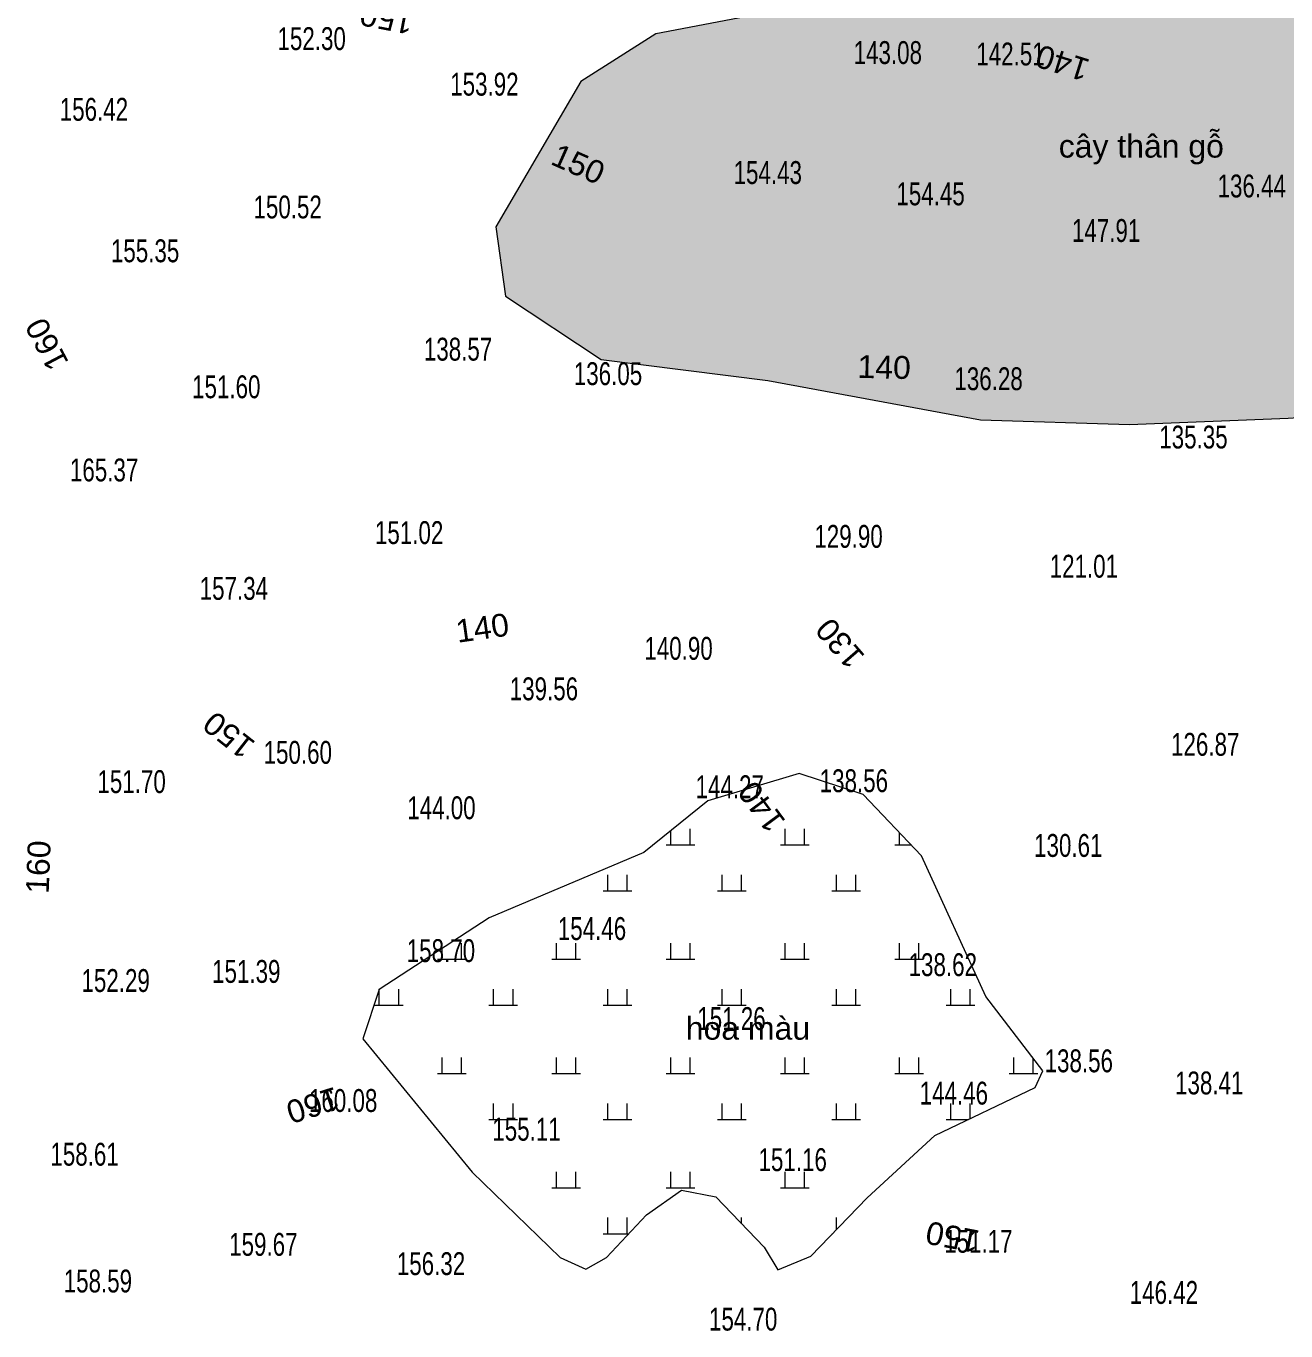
# Model space of a CAD drawing. Header units: metres. Extents: x 431006 to 434411, y 2469261 to 2473208.
# Drawn here: x 431751.2 to 431971.6, y 2471647 to 2471875.3 of the extents above; entities that cross this region are included whole.
import ezdxf
from ezdxf.enums import TextEntityAlignment as Align

# ---------------------------------------------------------------- set-up
doc = ezdxf.new("R2010")
doc.units = ezdxf.units.M
doc.header["$MEASUREMENT"] = 0
for name, color, linetype, lineweight in [('1', 8, 'Continuous', 18), ('CAO DO', 8, 'Continuous', 18), ('MH_DongMuc', 8, 'Continuous', 18), ('ranh gioi thuc vat-ks', 8, 'RAO_T_VAT', 18), ('thuc vat-ks', 8, 'Continuous', 18)]:
    doc.layers.add(name, color=color, linetype=linetype, lineweight=lineweight)
doc.styles.add('ks_ten cong trinh', font='')
doc.styles.get("Standard").update_dxf_attribs({"font": 'arial.ttf'})
doc.styles.get('ks_ten cong trinh').set_extended_font_data('.VnArial')
doc.linetypes.add('RAO_T_VAT', pattern='A,0,[133,ltypeshp.shx,S=0.34,R=0,X=-0.17,Y=0],-2,[133,ltypeshp.shx,S=0.08,R=0,X=0,Y=0],-1.5,[133,ltypeshp.shx,S=0.08,R=0,X=0,Y=0],-1.5,[133,ltypeshp.shx,S=0.08,R=0,X=0,Y=0],-2', length=7)

msp = doc.modelspace()

# ---------------------------------------------------------------- hatches: boundary and pattern name
at = {"layer": 'thuc vat-ks'}
h = msp.add_hatch(dxfattribs=at)
h.set_pattern_fill('217B', color=9, scale=20, style=0, pattern_type=2)
h.set_pattern_definition([(0, (14.8, 7.6), (0, 20), [0, -20]), (0, (14.76, 7.848), (0, 20), [0, -20]), (0, (14.648, 8.07), (0, 20), [0, -20]), (0, (14.47, 8.248), (0, 20), [0, -20]), (0, (14.248, 8.36), (0, 20), [0, -20]), (0, (14, 8.4), (0, 20), [0, -20]), (0, (13.752, 8.36), (0, 20), [0, -20]), (0, (13.53, 8.248), (0, 20), [0, -20]), (0, (13.352, 8.07), (0, 20), [0, -20]), (0, (13.24, 7.848), (0, 20), [0, -20]), (0, (13.2, 7.6), (0, 20), [0, -20]), (0, (13.24, 7.352), (0, 20), [0, -20]), (0, (13.352, 7.13), (0, 20), [0, -20]), (0, (13.53, 6.952), (0, 20), [0, -20]), (0, (13.752, 6.84), (0, 20), [0, -20]), (0, (14, 6.8), (0, 20), [0, -20]), (0, (14.248, 6.84), (0, 20), [0, -20]), (0, (14.47, 6.952), (0, 20), [0, -20]), (0, (14.648, 7.13), (0, 20), [0, -20]), (0, (14.76, 7.352), (0, 20), [0, -20]), (0, (6.76, 15.352), (0, 20), [0, -20]), (0, (6.648, 15.13), (0, 20), [0, -20]), (0, (6.47, 14.952), (0, 20), [0, -20]), (0, (6.248, 14.84), (0, 20), [0, -20]), (0, (6, 14.8), (0, 20), [0, -20]), (0, (5.752, 14.84), (0, 20), [0, -20]), (0, (5.53, 14.952), (0, 20), [0, -20]), (0, (5.352, 15.13), (0, 20), [0, -20]), (0, (5.24, 15.352), (0, 20), [0, -20]), (0, (5.2, 15.6), (0, 20), [0, -20]), (0, (5.24, 15.848), (0, 20), [0, -20]), (0, (5.352, 16.07), (0, 20), [0, -20]), (0, (5.53, 16.248), (0, 20), [0, -20]), (0, (5.752, 16.36), (0, 20), [0, -20]), (0, (6, 16.4), (0, 20), [0, -20]), (0, (6.248, 16.36), (0, 20), [0, -20]), (0, (6.47, 16.248), (0, 20), [0, -20]), (0, (6.648, 16.07), (0, 20), [0, -20]), (0, (6.76, 15.848), (0, 20), [0, -20]), (0, (6.8, 15.6), (0, 20), [0, -20]), (0, (14, 4), (0, 20), [1.086, -18.914]), (0, (6, 12), (0, 20), [1.086, -18.914]), (90, (14, 4), (-20, 1e-15), [2.8, -17.2]), (90, (6, 12), (-20, 1e-15), [2.8, -17.2])])
h.paths.add_polyline_path([(432087.77, 2471784.55), (432118.28, 2471773.17), (432159.83, 2471740.77), (432176.87, 2471715.43), (432217.75, 2471686.18), (432264.77, 2471673.38), (432281.88, 2471673.38), (432309.71, 2471690.76), (432322.76, 2471703.21), (432329.14, 2471713.35), (432332.62, 2471715.09), (432351.47, 2471701.19), (432364.37, 2471693.39), (432377.6, 2471686.48), (432393.28, 2471680.99), (432406.11, 2471689.94), (432408.55, 2471704.58), (432412.42, 2471725.93), (432413.41, 2471737.84), (432420.13, 2471747.27), (432431.59, 2471752.77), (432439.58, 2471752.77), (432449.33, 2471750.99), (432467.89, 2471745.35), (432473.33, 2471745.82), (432474.76, 2471749.34), (432480.04, 2471787.18), (432481.46, 2471803.19), (432468.42, 2471809.57), (432448.47, 2471809.57), (432429.03, 2471804.46), (432414.71, 2471795.27), (432408.06, 2471792.46), (432398.34, 2471792.2), (432390.19, 2471795.7), (432402.02, 2471848.41), (432391.37, 2471856.79), (432368.78, 2471853.25), (432359.75, 2471827.46), (432353.94, 2471820.69), (432342.32, 2471823.59), (432334.58, 2471836.16), (432333.93, 2471853.57), (432329.72, 2471871.35), (432315.52, 2471877.79), (432289.38, 2471876.5), (432269.46, 2471863.05), (432267.71, 2471848.75), (432269.21, 2471816.96), (432259.77, 2471796.68), (432233.12, 2471783.76), (432200.28, 2471758.35), (432193.06, 2471755.64), (432185.61, 2471757), (432179.3, 2471768.26), (432168.66, 2471802.22), (432150.62, 2471813.75), (432122.84, 2471824.2), (432078.94, 2471850.69), (432062.61, 2471871.83), (432064.89, 2471900.93), (432057.15, 2471914.57), (432035.75, 2471915.94), (432017.08, 2471910.03), (432006.15, 2471910.03), (431981.56, 2471904.57), (431959.12, 2471897.22), (431940.04, 2471893.28), (431916.71, 2471891.39), (431899.84, 2471892.49), (431891.48, 2471889.03), (431880.7, 2471877.6), (431861.39, 2471873.89), (431848.29, 2471865.57), (431833.4, 2471840.17), (431835.1, 2471828), (431851.82, 2471816.97), (431881, 2471813.29), (431918.18, 2471806.4), (431944.25, 2471805.55), (431972.01, 2471806.68), (431996.94, 2471808.38), (432029.8, 2471800.74)])
h = msp.add_hatch(dxfattribs=at)
h.set_pattern_fill('223', color=9, scale=20, style=0, pattern_type=2)
h.set_pattern_definition([(0, (12.2, 4), (0, 20), [5, -15]), (0, (3.2, 12), (0, 20), [5, -15]), (90, (13, 4), (-20, 1e-15), [2.8, -17.2]), (90, (4, 12), (-20, 1e-15), [2.8, -17.2]), (90, (7.4, 12), (-20, 1e-15), [2.8, -17.2]), (90, (16.4, 4), (-20, 1e-15), [2.8, -17.2])])
h.paths.add_polyline_path([(431829.28, 2471674.76), (431844.69, 2471659.85), (431849.14, 2471657.8), (431852.75, 2471659.85), (431859.74, 2471667.3), (431865.88, 2471671.63), (431871.9, 2471670.43), (431880.33, 2471661.65), (431882.73, 2471657.68), (431888.51, 2471660.09), (431898.39, 2471670.31), (431910.2, 2471681.18), (431927.78, 2471689.59), (431929.11, 2471692.48), (431919.11, 2471705.51), (431907.86, 2471730.09), (431897.65, 2471740.87), (431886.48, 2471744.52), (431870.49, 2471739.71), (431859.32, 2471730.67), (431832.22, 2471719.28), (431812.97, 2471706.75), (431810.15, 2471698.11)])

# ---------------------------------------------------------------- linework, layer by layer
at = {"layer": 'ranh gioi thuc vat-ks', "color": 9, "lineweight": 0, "ltscale": 3}
msp.add_lwpolyline([(431880.7, 2471877.6), (431861.39, 2471873.89), (431848.29, 2471865.57), (431833.4, 2471840.17), (431835.1, 2471828), (431851.82, 2471816.97), (431881, 2471813.29), (431918.18, 2471806.4), (431944.25, 2471805.55), (431972.01, 2471806.68), (431996.94, 2471808.38), (432029.8, 2471800.74), (432087.77, 2471784.55), (432118.28, 2471773.17), (432159.83, 2471740.77), (432176.87, 2471715.43)], dxfattribs=at)
msp.add_lwpolyline([(431829.28, 2471674.76), (431844.69, 2471659.85), (431849.14, 2471657.8), (431852.75, 2471659.85), (431859.74, 2471667.3), (431865.88, 2471671.63), (431871.9, 2471670.43), (431880.33, 2471661.65), (431882.73, 2471657.68), (431888.51, 2471660.09), (431898.39, 2471670.31), (431910.2, 2471681.18), (431927.78, 2471689.59), (431929.11, 2471692.48), (431919.11, 2471705.51), (431907.86, 2471730.09), (431897.65, 2471740.87), (431886.48, 2471744.52), (431870.49, 2471739.71), (431859.32, 2471730.67), (431832.22, 2471719.28), (431812.97, 2471706.75), (431810.15, 2471698.11)], close=True, dxfattribs=at)

# ---------------------------------------------------------------- texts
at = {"layer": '1', "color": 9, "linetype": 'Continuous', "style": 'ks_ten cong trinh'}
for s, p in [('c©y th©n gç', (431946.33, 2471852.27)), ('hoa mµu', (431877.51, 2471697.95))]:
    msp.add_text(s, height=4, dxfattribs=at).set_placement(p, align=Align.CENTER)
at = {"layer": 'CAO DO', "color": 9, "lineweight": 0, "width": 0.7}
for s, p in [('152.30', (431795.21, 2471871.08, 152.3)), ('143.08', (431896, 2471868.64, 143.08)), ('142.51', (431917.46, 2471868.39, 142.51)), ('153.92', (431825.43, 2471863.11, 153.92)), ('156.42', (431757.12, 2471858.71, 156.42)), ('154.43', (431875, 2471847.65, 154.43)), ('154.45', (431903.48, 2471843.92, 154.45)), ('136.44', (431959.67, 2471845.3, 136.44)), ('150.52', (431791.01, 2471841.63, 150.52)), ('147.91', (431934.19, 2471837.51, 147.91)), ('155.35', (431766.07, 2471833.96, 155.35)), ('138.57', (431820.82, 2471816.75, 138.57)), ('136.05', (431847.05, 2471812.47, 136.05)), ('136.28', (431913.63, 2471811.58, 136.28)), ('151.60', (431780.27, 2471810.17, 151.6)), ('135.35', (431949.47, 2471801.38, 135.35)), ('165.37', (431758.9, 2471795.62, 165.37)), ('151.02', (431812.26, 2471784.66, 151.02)), ('129.90', (431889.13, 2471784, 129.9)), ('121.01', (431930.3, 2471778.78, 121.01)), ('157.34', (431781.6, 2471774.9, 157.34)), ('140.90', (431859.39, 2471764.41, 140.9)), ('139.56', (431835.84, 2471757.33, 139.56)), ('126.87', (431951.53, 2471747.62, 126.87)), ('150.60', (431792.78, 2471746.21, 150.6)), ('151.70', (431763.71, 2471741.1, 151.7)), ('138.56', (431890.06, 2471741.25, 138.56)), ('144.27', (431868.35, 2471740.2, 144.27)), ('144.00', (431817.91, 2471736.52, 144)), ('130.61', (431927.57, 2471729.93, 130.61)), ('154.46', (431844.25, 2471715.39, 154.46)), ('158.70', (431817.82, 2471711.53, 158.7)), ('138.62', (431905.62, 2471709.07, 138.62)), ('152.29', (431760.92, 2471706.3, 152.29)), ('151.39', (431783.77, 2471707.89, 151.39)), ('151.26', (431868.65, 2471699.64, 151.26)), ('138.56', (431929.41, 2471692.25, 138.56)), ('138.41', (431952.23, 2471688.38, 138.41)), ('144.46', (431907.55, 2471686.6, 144.46)), ('160.08', (431800.72, 2471685.31, 160.08)), ('155.11', (431832.79, 2471680.28, 155.11)), ('158.61', (431755.48, 2471675.91, 158.61)), ('151.16', (431879.36, 2471674.96, 151.16)), ('151.17', (431911.84, 2471660.68, 151.17)), ('159.67', (431786.76, 2471660.14, 159.67)), ('156.32', (431816.09, 2471656.77, 156.32)), ('158.59', (431757.81, 2471653.73, 158.59)), ('146.42', (431944.3, 2471651.73, 146.42)), ('154.70', (431870.7, 2471647.06, 154.7))]:
    msp.add_text(s, height=4, dxfattribs=at).set_placement(p)
at = {"layer": 'MH_DongMuc', "color": 9, "lineweight": 0}
for s, rotation, p in [('150', 169.1134, (431814.29, 2471876.58, 150)), ('140', 162.5762, (431932.53, 2471868.81, 140)), ('150', 336.0833, (431847.84, 2471851.14, 150)), ('160', 117.8386, (431754.84, 2471819.6, 160)), ('140', 358.6487, (431901.35, 2471815.63, 140)), ('140', 8.0579, (431831.05, 2471770.01, 140)), ('130', 130.9074, (431893.59, 2471767.27, 130)), ('150', 141.8564, (431786.68, 2471751.21, 150)), ('140', 126.6555, (431879.87, 2471738.69, 140)), ('160', 87.7684, (431753.36, 2471728.15, 160)), ('160', 197.3302, (431801.43, 2471686.46, 160)), ('150', 169.1209, (431913.3, 2471663.41, 150))]:
    msp.add_text(s, height=4, rotation=rotation, dxfattribs=at).set_placement(p, align=Align.MIDDLE)

doc.saveas('drawing.dxf')
